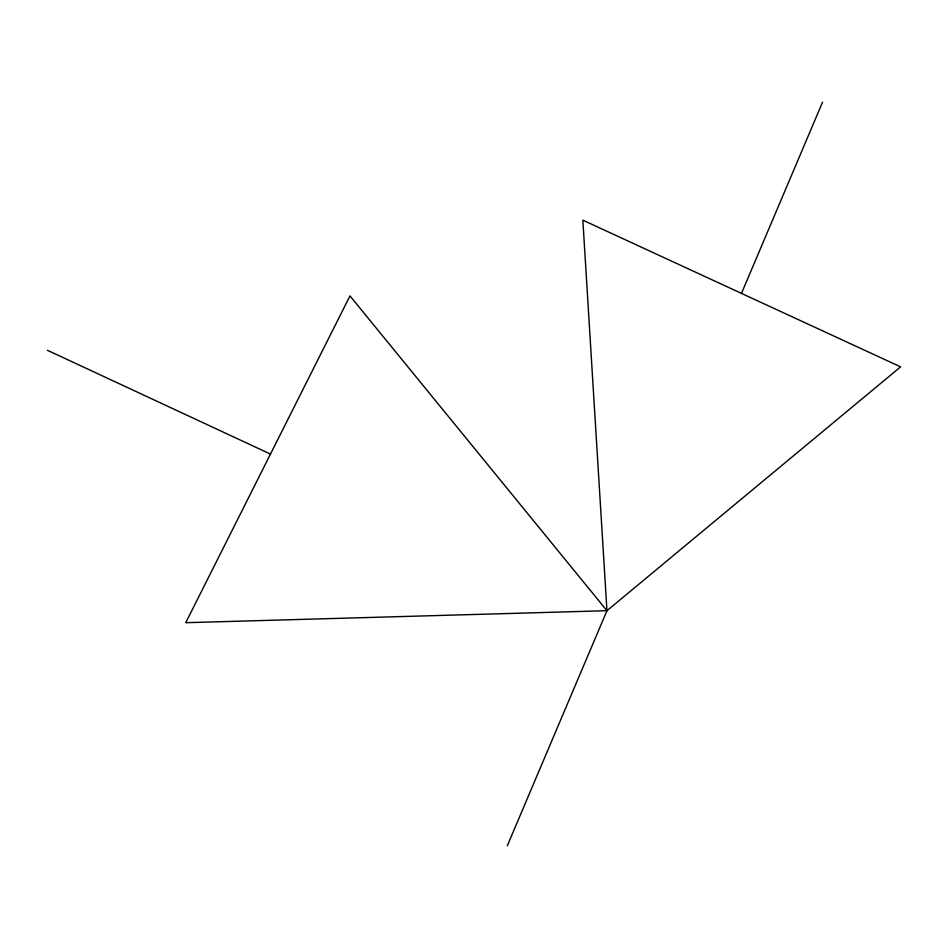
<?xml version="1.0" encoding="UTF-8"?>
<svg xmlns="http://www.w3.org/2000/svg" width="948" height="948" viewBox="0 0 948 948"><rect width="100%" height="100%" fill="white"/><g stroke="black" fill="none" stroke-linecap="round" stroke-linejoin="round"><path stroke-width="1.42" d="M507.299 845.77L606.957 610.702L582.854 220.161L900.6 366.852L606.957 610.702L185.737 622.706L349.978 295.894L606.957 610.702M741.478 293.394L822.52 102.23M47.4 350.274L270.476 454.092"/></g></svg>
